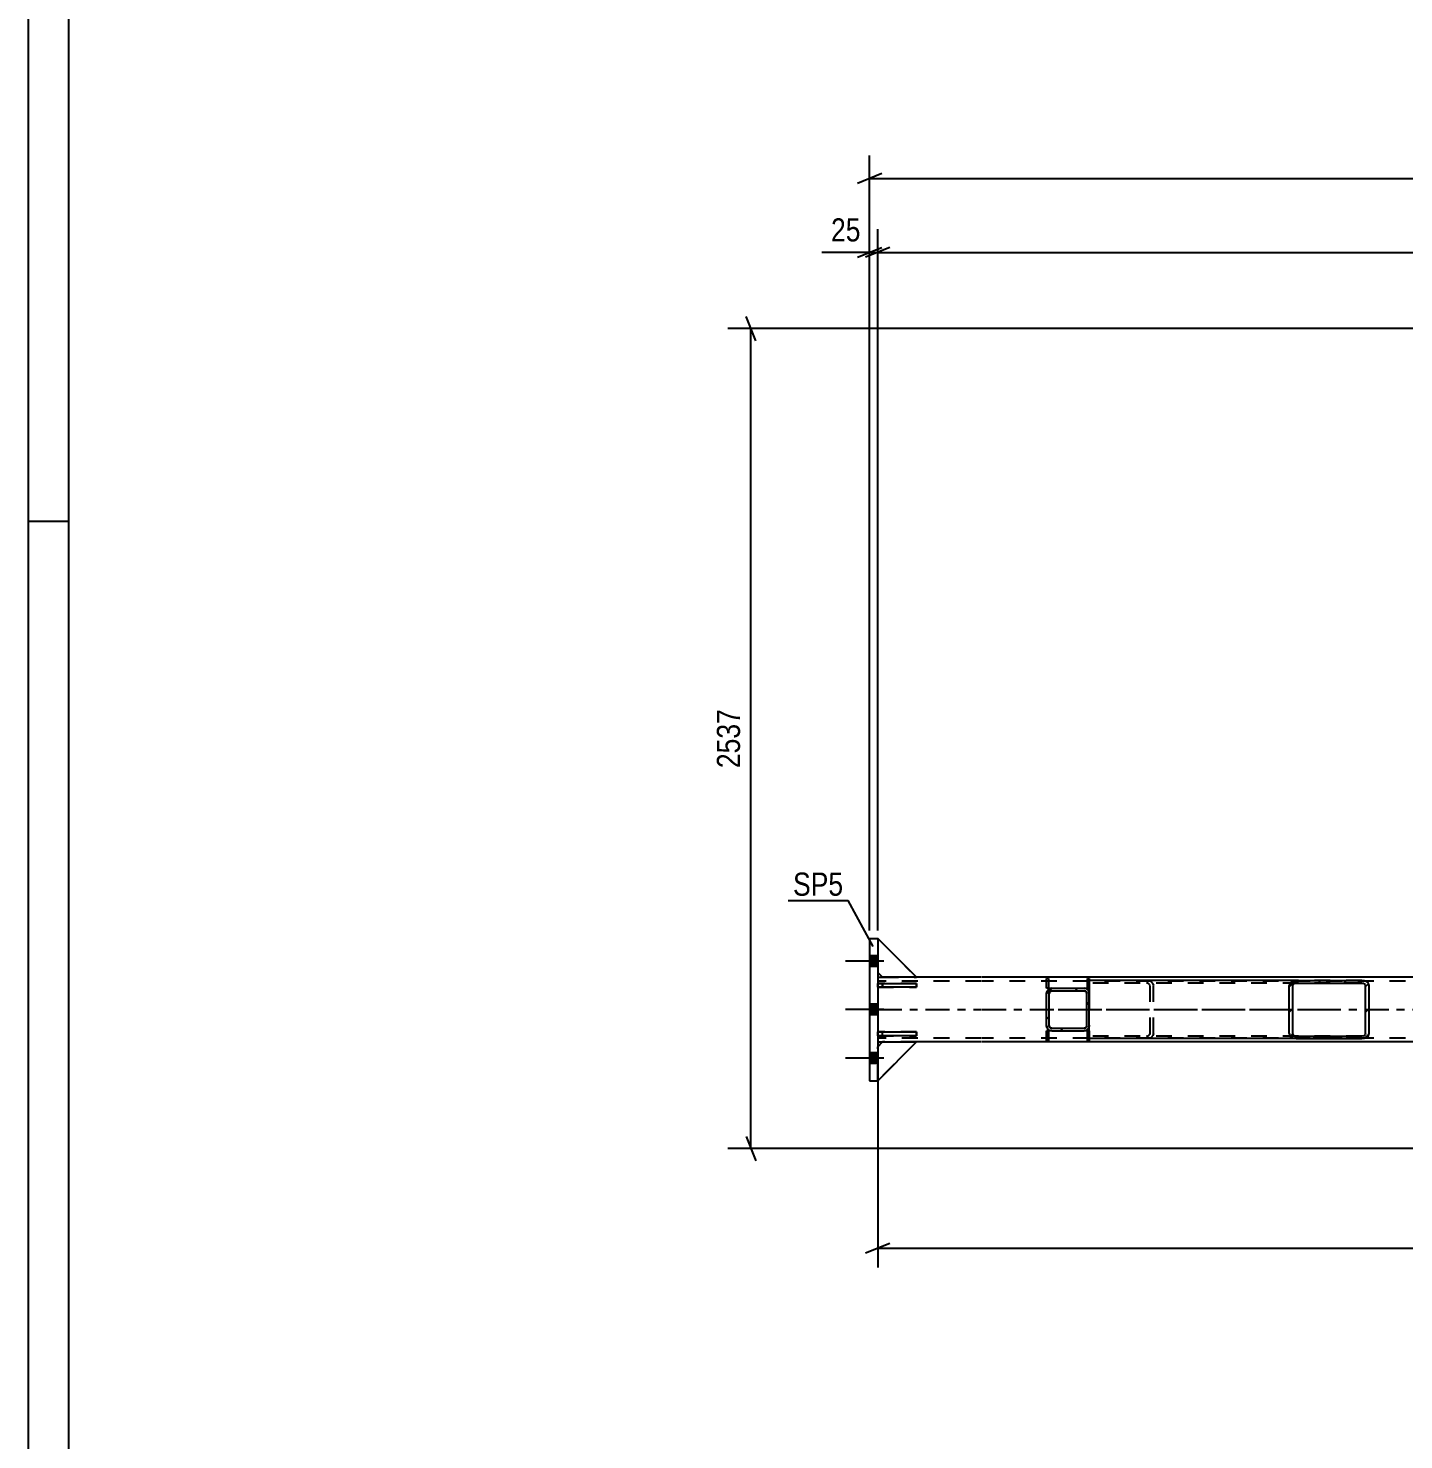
# Model space of a CAD drawing. Header units: millimetres. Extents: x -136 to 1053, y -541 to 300.
# Drawn here: x -136.4 to 33.8, y -356.8 to -182.1 of the extents above; entities that cross this region are included whole.
import ezdxf

# ---------------------------------------------------------------- set-up
doc = ezdxf.new("R2010")
doc.units = ezdxf.units.MM
doc.linetypes.add('DXK_LINE_DOT2', pattern=[3.9198, 1.9599, -1.9599])
doc.linetypes.add('DXK_LINE_DOT3', pattern=[5.9187, 2.979, -0.9799, 0.9799, -0.9799])
doc.styles.add('Arial Narrow', font='ARIALN.TTF', dxfattribs={"height": 0.2})

# ---------------------------------------------------------------- blocks, each defined once
blk = doc.blocks.new('Unknown-335479020-1133')
at = {"color": 5, "linetype": 'Continuous'}
for p, q in [((-136.43, 299.9), (-136.43, -541.1)), ((-131.43, 294.9), (-131.43, -536.1)), ((-131.43, -243.1), (-136.43, -243.1))]:
    blk.add_line(p, q, dxfattribs=at)
blk = doc.blocks.new('Bolt-335479020-6264 - 6251')
at = {"linetype": 'Continuous'}
for points in [[(-32.32, -296.85), (-32.32, -298.17), (-31.32, -298.17), (-31.32, -296.85)], [(-32.32, -296.85), (-32.32, -298.17), (-31.32, -298.17), (-31.32, -296.85)], [(-32.32, -296.85), (-32.32, -298.17), (-31.32, -298.17), (-31.32, -296.85)], [(-32.32, -296.85), (-32.32, -298.17), (-31.32, -298.17), (-31.32, -296.85)], [(-32.32, -302.85), (-32.32, -304.17), (-31.32, -304.17), (-31.32, -302.85)], [(-32.32, -302.85), (-32.32, -304.17), (-31.32, -304.17), (-31.32, -302.85)], [(-32.32, -308.85), (-32.32, -310.17), (-31.32, -310.17), (-31.32, -308.85)], [(-32.32, -308.85), (-32.32, -310.17), (-31.32, -310.17), (-31.32, -308.85)], [(-32.32, -308.85), (-32.32, -310.17), (-31.32, -310.17), (-31.32, -308.85)], [(-32.32, -308.85), (-32.32, -310.17), (-31.32, -310.17), (-31.32, -308.85)]]:
    blk.add_hatch(color=1, dxfattribs=at).paths.add_polyline_path(points)
at = {"color": 1, "linetype": 'Continuous'}
for p, q in [((-31.32, -296.85), (-32.32, -296.85)), ((-31.32, -296.85), (-32.32, -296.85)), ((-31.32, -296.85), (-32.32, -296.85)), ((-31.32, -296.85), (-32.32, -296.85)), ((-30.56, -297.51), (-35.32, -297.51)), ((-30.56, -297.51), (-35.32, -297.51)), ((-30.56, -297.51), (-35.32, -297.51)), ((-30.56, -297.51), (-35.32, -297.51)), ((-31.32, -298.17), (-32.32, -298.17)), ((-31.32, -298.17), (-32.32, -298.17)), ((-31.32, -298.17), (-32.32, -298.17)), ((-31.32, -298.17), (-32.32, -298.17)), ((-30.56, -303.51), (-35.32, -303.51)), ((-30.56, -303.51), (-35.32, -303.51)), ((-31.32, -302.85), (-32.32, -302.85)), ((-31.32, -302.85), (-32.32, -302.85)), ((-31.32, -304.17), (-32.32, -304.17)), ((-31.32, -304.17), (-32.32, -304.17)), ((-31.32, -308.85), (-32.32, -308.85)), ((-31.32, -308.85), (-32.32, -308.85)), ((-31.32, -308.85), (-32.32, -308.85)), ((-31.32, -308.85), (-32.32, -308.85)), ((-30.56, -309.51), (-35.32, -309.51)), ((-30.56, -309.51), (-35.32, -309.51)), ((-30.56, -309.51), (-35.32, -309.51)), ((-30.56, -309.51), (-35.32, -309.51)), ((-31.32, -310.17), (-32.32, -310.17)), ((-31.32, -310.17), (-32.32, -310.17)), ((-31.32, -310.17), (-32.32, -310.17)), ((-31.32, -310.17), (-32.32, -310.17))]:
    blk.add_line(p, q, dxfattribs=at)
blk = doc.blocks.new('Part-335479020-6337 - 6251')
at = {"color": 2, "linetype": 'Continuous'}
for p, q in [((-5.14, -299.67), (-5.38, -299.67)), ((-5.38, -300.87), (-5.38, -299.67)), ((-5.14, -299.67), (-5.14, -300.87)), ((-5.14, -300.87), (-5.38, -300.87))]:
    blk.add_line(p, q, dxfattribs=at)
blk = doc.blocks.new('Part-335479020-6421 - 6251')
at = {"color": 7, "linetype": 'DXK_LINE_DOT2'}
for p, q in [((-26.52, -299.51), (-31.32, -294.71)), ((-31.32, -294.71), (-31.32, -298.91)), ((-31.32, -298.91), (-30.72, -299.51)), ((-30.72, -299.51), (-26.52, -299.51))]:
    blk.add_line(p, q, dxfattribs=at)
blk = doc.blocks.new('Part-335479020-6418 - 6251')
at = {"color": 7, "linetype": 'DXK_LINE_DOT2'}
for p, q in [((-26.52, -299.51), (-31.32, -294.71)), ((-31.32, -294.71), (-31.32, -298.91)), ((-31.32, -298.91), (-30.72, -299.51)), ((-30.72, -299.51), (-26.52, -299.51))]:
    blk.add_line(p, q, dxfattribs=at)
blk = doc.blocks.new('Part-335479020-6374 - 6251')
at = {"linetype": 'Continuous'}
h = blk.add_hatch(dxfattribs=at)
h.set_pattern_fill('', scale=0.7, style=0, pattern_type=0)
h.set_pattern_definition([(45, (28.9343, -307.065), (-1.57154, 1.57154), [])])
h.paths.add_polyline_path([(28.6, -307.11), (28.93, -307.06), (29.22, -306.93), (29.41, -306.72), (29.48, -306.47), (29.48, -300.55), (29.41, -300.31), (29.22, -300.1), (28.93, -299.96), (28.6, -299.91), (20.47, -299.91), (20.14, -299.96), (19.85, -300.1), (19.66, -300.31), (19.59, -300.55), (19.59, -306.47), (19.66, -306.72), (19.85, -306.93), (20.14, -307.06), (20.47, -307.11)])
h.paths.add_polyline_path([(20.3, -306.77), (20.16, -306.7), (20.07, -306.6), (20.03, -306.47), (20.03, -300.55), (20.07, -300.43), (20.16, -300.33), (20.3, -300.26), (20.47, -300.23), (28.6, -300.23), (28.77, -300.26), (28.91, -300.33), (29, -300.43), (29.04, -300.55), (29.04, -306.47), (29, -306.6), (28.91, -306.7), (28.77, -306.77), (28.6, -306.79), (20.47, -306.79)])
at = {"color": 2, "linetype": 'Continuous'}
for p, q in [((20.47, -299.91), (-5.14, -299.91)), ((19.66, -300.31), (19.59, -300.55)), ((20.03, -300.55), (20.07, -300.43)), ((20.47, -299.91), (20.14, -299.96)), ((20.3, -300.26), (20.47, -300.23)), ((20.47, -299.91), (28.6, -299.91)), ((20.47, -300.23), (28.6, -300.23)), ((28.93, -299.96), (28.6, -299.91)), ((28.6, -300.23), (28.77, -300.26)), ((29, -300.43), (29.04, -300.55)), ((29.48, -300.55), (29.41, -300.31)), ((-5.14, -300.87), (-5.14, -301.51)), ((19.59, -306.47), (19.59, -300.55)), ((20.03, -306.47), (20.03, -300.55)), ((29.04, -306.47), (29.04, -300.55)), ((29.48, -306.47), (29.48, -300.55)), ((-5.14, -306.15), (-5.14, -305.51)), ((20.47, -307.11), (-5.14, -307.11)), ((19.59, -306.47), (19.66, -306.72)), ((20.07, -306.6), (20.03, -306.47)), ((20.14, -307.06), (20.47, -307.11)), ((20.47, -306.79), (20.3, -306.77)), ((20.47, -306.79), (28.6, -306.79)), ((20.47, -307.11), (28.6, -307.11)), ((28.77, -306.77), (28.6, -306.79)), ((28.6, -307.11), (28.93, -307.06)), ((29.04, -306.47), (29, -306.6)), ((29.41, -306.72), (29.48, -306.47))]:
    blk.add_line(p, q, dxfattribs=at)
at = {"color": 7, "linetype": 'DXK_LINE_DOT2'}
for p, q in [((-5.14, -299.91), (-5.14, -300.87)), ((28.6, -300.23), (-5.14, -300.23)), ((1.93, -299.91), (2.26, -299.96)), ((2.09, -300.26), (1.93, -300.23)), ((2.37, -300.55), (2.33, -300.43)), ((2.74, -300.31), (2.8, -300.55)), ((28.6, -299.91), (20.47, -299.91)), ((-5.14, -301.51), (-5.14, -305.51)), ((2.37, -306.47), (2.37, -300.55)), ((2.8, -306.47), (2.8, -300.55)), ((-5.14, -306.47), (-5.14, -306.15)), ((-5.14, -307.11), (-5.14, -306.47)), ((28.6, -306.79), (-5.14, -306.79)), ((1.93, -306.79), (2.09, -306.77)), ((2.26, -307.06), (1.93, -307.11)), ((2.33, -306.6), (2.37, -306.47)), ((2.8, -306.47), (2.74, -306.72)), ((28.6, -307.11), (20.47, -307.11))]:
    blk.add_line(p, q, dxfattribs=at)
at = {"color": 7, "linetype": 'DXK_LINE_DOT3'}
blk.add_line((-8.99, -303.51), (24.53, -303.51), dxfattribs=at)
at = {"color": 7, "linetype": 'DXK_LINE_DOT2'}
for centre, radius, start, end in [((1.99, -300.65), 0.401, 32.4105, 75.4453), ((2.06, -300.74), 0.802, 32.4105, 75.4453), ((1.99, -306.38), 0.401, 284.5547, 327.5895), ((2.06, -306.29), 0.802, 284.5547, 327.5895)]:
    blk.add_arc(centre, radius, start, end, dxfattribs=at)
at = {"color": 2, "linetype": 'Continuous'}
for centre, radius, start, end in [((20.34, -300.74), 0.802, 104.5547, 147.5895), ((20.4, -300.65), 0.401, 104.5547, 147.5895), ((28.67, -300.65), 0.401, 32.4105, 75.4453), ((28.73, -300.74), 0.802, 32.4105, 75.4453), ((20.34, -306.29), 0.802, 212.4105, 255.4453), ((20.4, -306.38), 0.401, 212.4105, 255.4453), ((28.67, -306.38), 0.401, 284.5547, 327.5895), ((28.73, -306.29), 0.802, 284.5547, 327.5895)]:
    blk.add_arc(centre, radius, start, end, dxfattribs=at)
blk = doc.blocks.new('Part-335479020-6322 - 6251')
at = {"color": 2, "linetype": 'Continuous'}
for p, q in [((-31.32, -299.51), (-30.72, -299.51)), ((-18.52, -299.51), (-26.52, -299.51)), ((110.23, -299.51), (-18.42, -299.51)), ((-31.32, -307.51), (-30.72, -307.51)), ((-18.52, -307.51), (-26.52, -307.51)), ((554.42, -307.51), (-18.42, -307.51))]:
    blk.add_line(p, q, dxfattribs=at)
at = {"color": 7, "linetype": 'DXK_LINE_DOT2'}
for p, q in [((-31.32, -299.51), (-31.32, -307.51)), ((-18.52, -299.99), (-31.32, -299.99)), ((-26.52, -299.51), (-30.72, -299.51)), ((559.22, -299.99), (-18.42, -299.99)), ((-18.52, -307.03), (-31.32, -307.03)), ((559.22, -307.03), (-18.42, -307.03)), ((-26.52, -307.51), (-30.72, -307.51))]:
    blk.add_line(p, q, dxfattribs=at)
at = {"color": 7, "linetype": 'DXK_LINE_DOT3'}
for p, q in [((-31.32, -303.51), (-18.52, -303.51)), ((-18.42, -303.51), (559.22, -303.51))]:
    blk.add_line(p, q, dxfattribs=at)
blk = doc.blocks.new('Part-335479020-6333 - 6251')
at = {"color": 2, "linetype": 'Continuous'}
for p, q in [((-10.42, -299.67), (-10.42, -299.67)), ((-10.18, -299.67), (-10.42, -299.67)), ((-10.42, -300.87), (-10.42, -299.67)), ((-10.18, -299.67), (-10.18, -299.67)), ((-10.18, -299.67), (-10.18, -300.87)), ((-10.42, -300.87), (-10.42, -300.87)), ((-10.18, -300.87), (-10.42, -300.87)), ((-10.18, -300.87), (-10.18, -300.87))]:
    blk.add_line(p, q, dxfattribs=at)
at = {"color": 7, "linetype": 'DXK_LINE_DOT2'}
for p, q in [((-10.42, -300.87), (-10.42, -299.67)), ((-10.18, -299.67), (-10.18, -300.87))]:
    blk.add_line(p, q, dxfattribs=at)
blk = doc.blocks.new('Part-335479020-6405 - 6251')
at = {"color": 2, "linetype": 'Continuous'}
for p, q in [((-31.32, -300.27), (-26.52, -300.27)), ((-31.32, -300.75), (-31.32, -300.27)), ((-26.52, -300.27), (-26.52, -300.75)), ((-26.52, -300.75), (-31.32, -300.75))]:
    blk.add_line(p, q, dxfattribs=at)
at = {"color": 7, "linetype": 'DXK_LINE_DOT2'}
blk.add_line((-30.72, -300.75), (-30.72, -300.27), dxfattribs=at)
blk = doc.blocks.new('Part-335479020-6334 - 6251')
at = {"color": 2, "linetype": 'Continuous'}
for p, q in [((-10.42, -306.15), (-10.42, -306.15)), ((-10.42, -307.35), (-10.42, -306.15)), ((-10.18, -306.15), (-10.42, -306.15)), ((-10.42, -307.35), (-10.42, -307.35)), ((-10.42, -307.35), (-10.18, -307.35)), ((-10.18, -306.15), (-10.18, -306.15)), ((-10.18, -306.15), (-10.18, -307.35)), ((-10.18, -307.35), (-10.18, -307.35))]:
    blk.add_line(p, q, dxfattribs=at)
at = {"color": 7, "linetype": 'DXK_LINE_DOT2'}
for p, q in [((-10.42, -307.35), (-10.42, -306.15)), ((-10.18, -307.35), (-10.18, -306.15))]:
    blk.add_line(p, q, dxfattribs=at)
blk = doc.blocks.new('Part-335479020-6409 - 6251')
at = {"color": 7, "linetype": 'DXK_LINE_DOT2'}
for p, q in [((-31.32, -308.11), (-30.72, -307.51)), ((-26.52, -307.51), (-31.32, -312.31)), ((-31.32, -312.31), (-31.32, -308.11)), ((-30.72, -307.51), (-26.52, -307.51))]:
    blk.add_line(p, q, dxfattribs=at)
blk = doc.blocks.new('Part-335479020-6338 - 6251')
at = {"color": 2, "linetype": 'Continuous'}
for p, q in [((-5.38, -307.35), (-5.38, -306.15)), ((-5.14, -306.15), (-5.38, -306.15)), ((-5.14, -307.35), (-5.38, -307.35)), ((-5.14, -306.15), (-5.14, -307.35))]:
    blk.add_line(p, q, dxfattribs=at)
blk = doc.blocks.new('Part-335479020-6424 - 6251')
at = {"color": 2, "linetype": 'Continuous'}
for p, q in [((-26.52, -299.51), (-31.32, -294.71)), ((-31.32, -298.91), (-30.72, -299.51)), ((-26.52, -299.51), (-30.72, -299.51))]:
    blk.add_line(p, q, dxfattribs=at)
at = {"color": 7, "linetype": 'DXK_LINE_DOT2'}
blk.add_line((-31.32, -294.71), (-31.32, -298.91), dxfattribs=at)
blk = doc.blocks.new('Part-335479020-6375 - 6251')
at = {"linetype": 'Continuous'}
h = blk.add_hatch(dxfattribs=at)
h.set_pattern_fill('', scale=0.7, style=0, pattern_type=0)
h.set_pattern_definition([(45, (-5.5348, -306.105), (-1.57154, 1.57154), [])])
h.paths.add_polyline_path([(-5.78, -306.15), (-5.53, -306.1), (-5.33, -305.97), (-5.19, -305.76), (-5.14, -305.51), (-5.14, -301.51), (-5.19, -301.27), (-5.33, -301.06), (-5.53, -300.92), (-5.78, -300.87), (-9.78, -300.87), (-10.02, -300.92), (-10.23, -301.06), (-10.37, -301.27), (-10.42, -301.51), (-10.42, -305.51), (-10.37, -305.76), (-10.23, -305.97), (-10.02, -306.1), (-9.78, -306.15)])
h.paths.add_polyline_path([(-9.9, -305.81), (-10.01, -305.74), (-10.08, -305.64), (-10.1, -305.51), (-10.1, -301.51), (-10.08, -301.39), (-10.01, -301.29), (-9.9, -301.22), (-9.78, -301.19), (-5.78, -301.19), (-5.66, -301.22), (-5.55, -301.29), (-5.48, -301.39), (-5.46, -301.51), (-5.46, -305.51), (-5.48, -305.64), (-5.55, -305.74), (-5.66, -305.81), (-5.78, -305.83), (-9.78, -305.83)])
at = {"color": 7, "linetype": 'DXK_LINE_DOT2'}
for p, q in [((-10.42, -301.51), (-10.37, -301.27)), ((-10.42, -305.51), (-10.42, -301.51)), ((-10.08, -301.39), (-10.1, -301.51)), ((-10.1, -305.51), (-10.1, -301.51)), ((-10.02, -300.92), (-9.78, -300.87)), ((-9.78, -301.19), (-9.9, -301.22)), ((-9.78, -300.87), (-5.78, -300.87)), ((-9.78, -301.19), (-5.78, -301.19)), ((-5.78, -300.87), (-5.53, -300.92)), ((-5.66, -301.22), (-5.78, -301.19)), ((-5.46, -301.51), (-5.48, -301.39)), ((-5.46, -305.51), (-5.46, -301.51)), ((-5.19, -301.27), (-5.14, -301.51)), ((-5.14, -305.51), (-5.14, -301.51)), ((-10.37, -305.76), (-10.42, -305.51)), ((-10.1, -305.51), (-10.08, -305.64)), ((-5.48, -305.64), (-5.46, -305.51)), ((-5.14, -305.51), (-5.19, -305.76)), ((-9.78, -306.15), (-10.02, -306.1)), ((-9.9, -305.81), (-9.78, -305.83)), ((-9.78, -305.83), (-5.78, -305.83)), ((-9.78, -306.15), (-5.78, -306.15)), ((-5.78, -305.83), (-5.66, -305.81)), ((-5.53, -306.1), (-5.78, -306.15))]:
    blk.add_line(p, q, dxfattribs=at)
at = {"color": 2, "linetype": 'Continuous'}
for p, q in [((-10.37, -301.27), (-10.42, -301.51)), ((-10.42, -305.51), (-10.42, -301.51)), ((-10.1, -301.51), (-10.08, -301.39)), ((-10.1, -305.51), (-10.1, -301.51)), ((-9.78, -300.87), (-10.02, -300.92)), ((-9.9, -301.22), (-9.78, -301.19)), ((-9.78, -300.87), (-5.78, -300.87)), ((-9.78, -301.19), (-5.78, -301.19)), ((-5.53, -300.92), (-5.78, -300.87)), ((-5.78, -301.19), (-5.66, -301.22)), ((-5.48, -301.39), (-5.46, -301.51)), ((-5.46, -305.51), (-5.46, -301.51)), ((-5.14, -301.51), (-5.19, -301.27)), ((-5.14, -305.51), (-5.14, -301.51)), ((-10.42, -305.51), (-10.37, -305.76)), ((-10.08, -305.64), (-10.1, -305.51)), ((-5.46, -305.51), (-5.48, -305.64)), ((-5.19, -305.76), (-5.14, -305.51)), ((-10.02, -306.1), (-9.78, -306.15)), ((-9.78, -305.83), (-9.9, -305.81)), ((-9.78, -305.83), (-5.78, -305.83)), ((-9.78, -306.15), (-5.78, -306.15)), ((-5.66, -305.81), (-5.78, -305.83)), ((-5.78, -306.15), (-5.53, -306.1))]:
    blk.add_line(p, q, dxfattribs=at)
at = {"color": 7, "linetype": 'DXK_LINE_DOT2'}
for centre, radius, start, end in [((-9.78, -301.51), 0.64, 112.5, 157.5), ((-9.78, -301.51), 0.32, 112.5, 157.5), ((-5.78, -301.51), 0.32, 22.5, 67.5), ((-5.78, -301.51), 0.64, 22.5, 67.5), ((-9.78, -305.51), 0.32, 202.5, 247.5), ((-5.78, -305.51), 0.32, 292.5, 337.5), ((-9.78, -305.51), 0.64, 202.5, 247.5), ((-5.78, -305.51), 0.64, 292.5, 337.5)]:
    blk.add_arc(centre, radius, start, end, dxfattribs=at)
at = {"color": 2, "linetype": 'Continuous'}
for centre, radius, start, end in [((-9.78, -301.51), 0.64, 112.5, 157.5), ((-9.78, -301.51), 0.32, 112.5, 157.5), ((-5.78, -301.51), 0.32, 22.5, 67.5), ((-5.78, -301.51), 0.64, 22.5, 67.5), ((-9.78, -305.51), 0.32, 202.5, 247.5), ((-5.78, -305.51), 0.32, 292.5, 337.5), ((-9.78, -305.51), 0.64, 202.5, 247.5), ((-5.78, -305.51), 0.64, 292.5, 337.5)]:
    blk.add_arc(centre, radius, start, end, dxfattribs=at)
blk = doc.blocks.new('Part-335479020-6401 - 6251')
at = {"color": 2, "linetype": 'Continuous'}
for p, q in [((-32.32, -294.71), (-31.32, -294.71)), ((-32.32, -294.71), (-32.32, -312.31)), ((-31.32, -294.71), (-31.32, -312.31)), ((-32.32, -312.31), (-31.32, -312.31))]:
    blk.add_line(p, q, dxfattribs=at)
blk = doc.blocks.new('Part-335479020-6403 - 6251')
at = {"color": 7, "linetype": 'DXK_LINE_DOT2'}
for p, q in [((-26.52, -300.27), (-31.32, -300.27)), ((-31.32, -300.27), (-31.32, -300.75)), ((-30.72, -300.27), (-30.72, -300.75)), ((-26.52, -300.75), (-26.52, -300.27)), ((-31.32, -300.75), (-26.52, -300.75))]:
    blk.add_line(p, q, dxfattribs=at)
blk = doc.blocks.new('Part-335479020-6404 - 6251')
at = {"color": 7, "linetype": 'DXK_LINE_DOT2'}
for p, q in [((-26.52, -306.27), (-31.32, -306.27)), ((-31.32, -306.27), (-31.32, -306.75)), ((-31.32, -306.75), (-26.52, -306.75)), ((-30.72, -306.75), (-30.72, -306.27)), ((-26.52, -306.75), (-26.52, -306.27))]:
    blk.add_line(p, q, dxfattribs=at)
blk = doc.blocks.new('Part-335479020-6406 - 6251')
at = {"color": 2, "linetype": 'Continuous'}
for p, q in [((-31.32, -306.27), (-26.52, -306.27)), ((-31.32, -306.75), (-31.32, -306.27)), ((-26.52, -306.75), (-31.32, -306.75)), ((-26.52, -306.27), (-26.52, -306.75))]:
    blk.add_line(p, q, dxfattribs=at)
at = {"color": 7, "linetype": 'DXK_LINE_DOT2'}
blk.add_line((-30.72, -306.75), (-30.72, -306.27), dxfattribs=at)
blk = doc.blocks.new('Part-335479020-6412 - 6251')
at = {"color": 7, "linetype": 'DXK_LINE_DOT2'}
for p, q in [((-31.32, -308.11), (-30.72, -307.51)), ((-26.52, -307.51), (-31.32, -312.31)), ((-31.32, -312.31), (-31.32, -308.11)), ((-30.72, -307.51), (-26.52, -307.51))]:
    blk.add_line(p, q, dxfattribs=at)
blk = doc.blocks.new('Part-335479020-6415 - 6251')
at = {"color": 2, "linetype": 'Continuous'}
for p, q in [((-31.32, -308.11), (-30.72, -307.51)), ((-26.52, -307.51), (-31.32, -312.31)), ((-30.72, -307.51), (-26.52, -307.51))]:
    blk.add_line(p, q, dxfattribs=at)
at = {"color": 7, "linetype": 'DXK_LINE_DOT2'}
blk.add_line((-31.32, -312.31), (-31.32, -308.11), dxfattribs=at)
blk = doc.blocks.new('StraightDimension-335479020-6447 - 6251')
at = {"color": 7, "linetype": 'Continuous'}
for p, q in [((-32.32, -293.71), (-32.32, -206.95)), ((-31.32, -293.71), (-31.32, -206.95)), ((-33.82, -210.4), (-30.82, -209.2)), ((-29.82, -209.2), (-32.82, -210.4)), ((-32.32, -209.8), (-31.32, -209.8))]:
    blk.add_line(p, q, dxfattribs=at)
at = {"color": 0}
blk.add_wipeout([(-32.85, -209.05), (-32.85, -204.85), (-37.7, -204.85), (-37.7, -209.05)], dxfattribs=at)
at = {"color": 7, "linetype": 'Continuous'}
blk.add_line((-32.32, -209.8), (-38.23, -209.8), dxfattribs=at)
blk.add_line((-32.32, -209.8), (-38.23, -209.8), dxfattribs=at)
at = {"color": 3, "style": 'Arial Narrow'}
blk.add_text('25', height=2.863, dxfattribs=at).set_placement((-37.1, -208.45))
blk = doc.blocks.new('StraightDimension-335479020-6464 - 6251')
at = {"color": 7, "linetype": 'Continuous'}
for p, q in [((-31.32, -293.71), (-31.32, -206.95)), ((-29.82, -209.2), (-32.82, -210.4)), ((-31.32, -209.8), (559.22, -209.8))]:
    blk.add_line(p, q, dxfattribs=at)
blk = doc.blocks.new('StraightDimension-335479020-6535 - 6251')
at = {"color": 7, "linetype": 'Continuous'}
for p, q in [((-31.32, -308.51), (-31.32, -335.45)), ((109.59, -318.15), (109.59, -335.45)), ((-29.82, -332.45), (-32.82, -333.65)), ((-31.32, -333.05), (109.59, -333.05)), ((108.09, -333.65), (111.09, -332.45))]:
    blk.add_line(p, q, dxfattribs=at)
at = {"color": 0}
blk.add_wipeout([(43.39, -332.3), (43.39, -328.1), (34.88, -328.1), (34.88, -332.3)], dxfattribs=at)
at = {"color": 3, "style": 'Arial Narrow'}
blk.add_text('5159', height=2.863, dxfattribs=at).set_placement((35.48, -331.7))
blk = doc.blocks.new('StraightDimension-335479020-6550 - 6251')
at = {"color": 7, "linetype": 'Continuous'}
for p, q in [((-46.41, -220.74), (-47.61, -217.74)), ((108.19, -219.24), (-49.86, -219.24)), ((-47.01, -320.71), (-47.01, -219.24)), ((-47.61, -319.21), (-46.41, -322.21)), ((104.73, -320.71), (-49.86, -320.71))]:
    blk.add_line(p, q, dxfattribs=at)
at = {"color": 0}
blk.add_wipeout([(-47.76, -265.72), (-51.96, -265.72), (-51.96, -274.23), (-47.76, -274.23)], dxfattribs=at)
at = {"color": 3, "style": 'Arial Narrow'}
blk.add_text('2537', height=2.863, rotation=90.0002, dxfattribs=at).set_placement((-48.36, -273.63))
blk = doc.blocks.new('StraightDimension-335479020-6555 - 6251')
at = {"color": 7, "linetype": 'Continuous'}
for p, q in [((-32.32, -293.71), (-32.32, -197.81)), ((-30.82, -200.06), (-33.82, -201.26)), ((-32.32, -200.66), (560.22, -200.66))]:
    blk.add_line(p, q, dxfattribs=at)
blk = doc.blocks.new('Mark-335479020-6397 - 6251')
at = {"color": 0}
blk.add_wipeout([(-35.59, -289.42), (-35.59, -286.42), (-41.8, -286.42), (-41.8, -289.42)], dxfattribs=at)
blk.add_wipeout([(-35.59, -289.42), (-35.59, -286.42), (-41.8, -286.42), (-41.8, -289.42)], dxfattribs=at)
at = {"color": 30, "linetype": 'Continuous'}
for p in [(-42.4, -290.02), (-31.89, -295.7)]:
    blk.add_line(p, (-34.99, -290.02), dxfattribs=at)
at = {"color": 3, "style": 'Arial Narrow'}
blk.add_text('SP5', height=2.863, dxfattribs=at).set_placement((-41.8, -289.42))

msp = doc.modelspace()

# ---------------------------------------------------------------- block references
for name in ['Unknown-335479020-1133', 'Part-335479020-6401 - 6251', 'Part-335479020-6421 - 6251', 'Part-335479020-6418 - 6251', 'Part-335479020-6424 - 6251', 'Bolt-335479020-6264 - 6251', 'Part-335479020-6322 - 6251', 'Part-335479020-6405 - 6251', 'Part-335479020-6403 - 6251', 'Part-335479020-6333 - 6251', 'Part-335479020-6374 - 6251', 'Part-335479020-6337 - 6251', 'Part-335479020-6375 - 6251', 'Part-335479020-6404 - 6251', 'Part-335479020-6406 - 6251', 'Part-335479020-6334 - 6251', 'Part-335479020-6338 - 6251', 'Part-335479020-6409 - 6251', 'Part-335479020-6412 - 6251', 'Part-335479020-6415 - 6251']:
    msp.add_blockref(name, (0, 0))

# ---------------------------------------------------------------- next in the draw order: block references
for name in ['StraightDimension-335479020-6447 - 6251', 'StraightDimension-335479020-6535 - 6251']:
    msp.add_blockref(name, (0, 0))

# ---------------------------------------------------------------- next in the draw order: block references
msp.add_blockref('StraightDimension-335479020-6464 - 6251', (0, 0))

# ---------------------------------------------------------------- next in the draw order: block references
msp.add_blockref('StraightDimension-335479020-6550 - 6251', (0, 0))

# ---------------------------------------------------------------- next in the draw order: block references
msp.add_blockref('StraightDimension-335479020-6555 - 6251', (0, 0))

# ---------------------------------------------------------------- next in the draw order: block references
msp.add_blockref('Mark-335479020-6397 - 6251', (0, 0))

doc.saveas('drawing.dxf')
